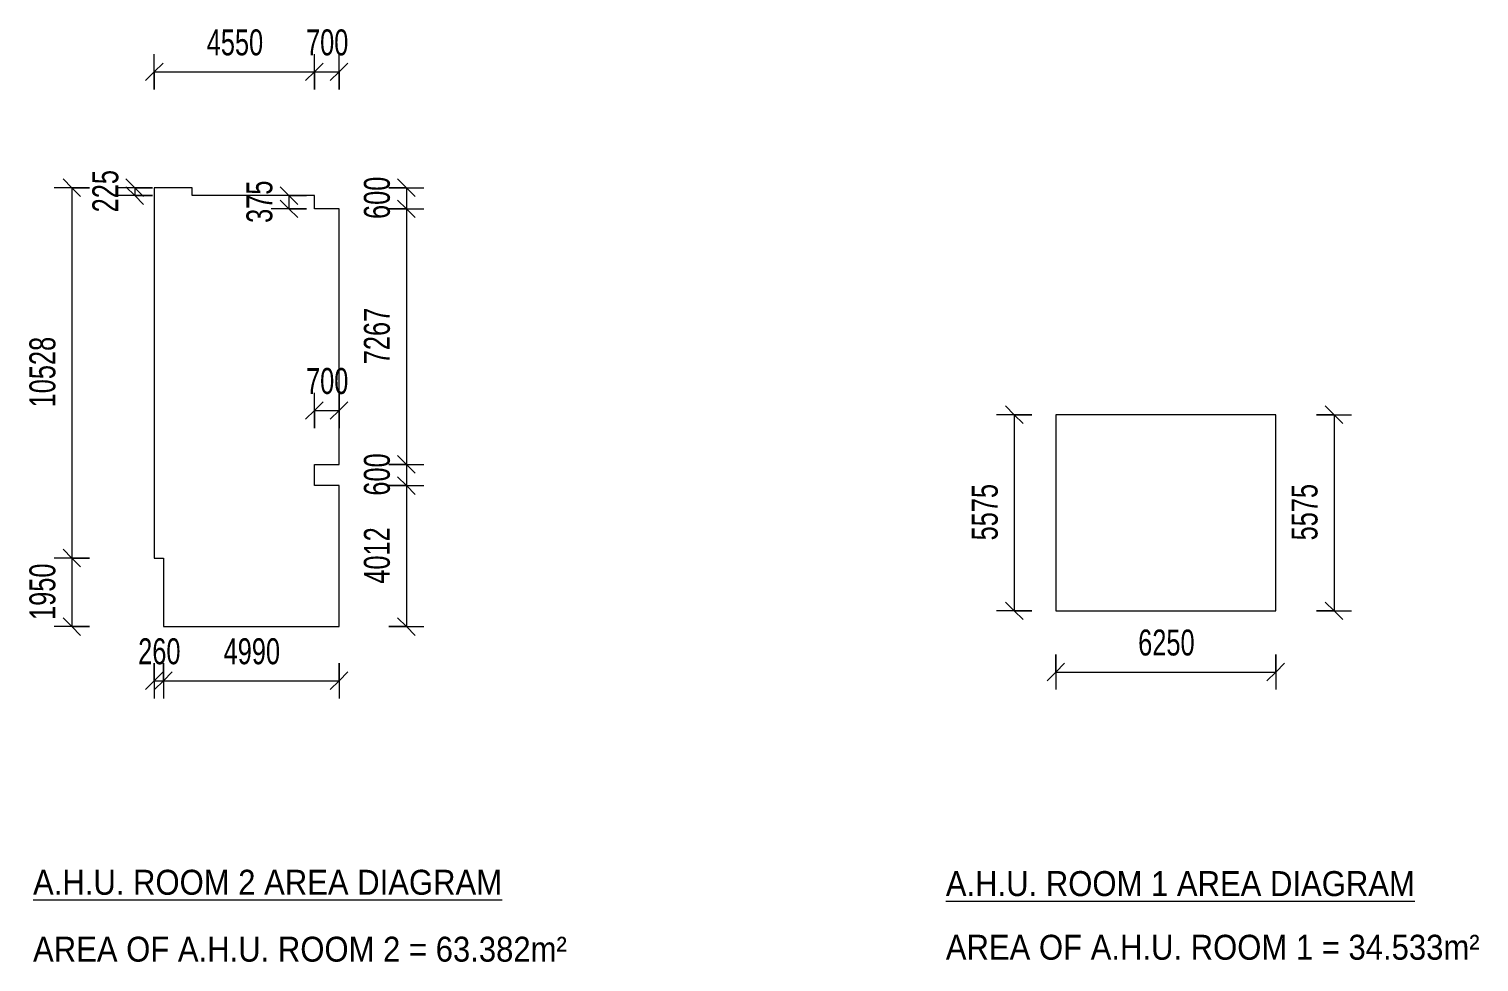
# Model space of a CAD drawing. Header units: millimetres. Extents: x -57519 to 497916, y -349472 to 446842.
# Drawn here: x 130008 to 171222, y 21203 to 47727 of the extents above; entities that cross this region are included whole.
import ezdxf

# ---------------------------------------------------------------- set-up
doc = ezdxf.new("R2010")
doc.units = ezdxf.units.MM
for name, color, linetype, lineweight in [('A-ANNO-DIMS', 211, 'Continuous', 5), ('A-ANNO-DIMS-500', 211, 'Continuous', 5), ('A-FLOR', 192, 'Continuous', 5), ('G-ANNO-TEXT', 231, 'Continuous', 5)]:
    doc.layers.add(name, color=color, linetype=linetype, lineweight=lineweight)
doc.styles.add('Arial', font='arial.ttf', dxfattribs={"width": 0.7, "height": 737.649701})
doc.styles.add('Swis721 BT_2', font='swiss.ttf', dxfattribs={"width": 0.89, "height": 709.553159})
doc.dimstyles.new('Linear_-_1_5mm_Arial', dxfattribs={"dimscale": 304.8, "dimtxt": 750, "dimasz": 1.64042, "dimexe": 1.64042, "dimexo": 0.0625, "dimgap": 0.82021, "dimtad": 1, "dimdec": 0, "dimzin": 0, "dimdsep": 46, "dimtxsty": 'Arial', "dimblk1": 'OBLIQUE', "dimblk2": 'OBLIQUE', "dimsah": 1, "dimcen": 0.09, "dimadec": 0, "dimazin": 0, "dimtfac": 1, "dimtdec": 4, "dimtix": 1, "dimtmove": 0, "dimatfit": 3, "dimfxl": 1.64042, "dimfxlon": 1, "dimtvp": 1, "dimtolj": 1, "dimtzin": 0, "dimarcsym": 2})

# ---------------------------------------------------------------- blocks, each defined once
blk = doc.blocks.new('DIMBLOCK15-2_F U_F_A_ Independant Rooms')
at = {"layer": 'A-ANNO-DIMS-500', "transparency": 16777216}
for p, q in [((131225, 43215), (130975, 43465)), ((131725, 43215), (130725, 43215)), ((131225, 43215), (131225, 32687)), ((131225, 43215), (131475, 42965)), ((131225, 43215), (131725, 43215)), ((131725, 32687), (130725, 32687)), ((131225, 32687), (130975, 32937)), ((131225, 32687), (131475, 32437)), ((131225, 32687), (131725, 32687))]:
    blk.add_line(p, q, dxfattribs=at)
at = {"layer": 'A-ANNO-DIMS-500', "color": 0, "transparency": 16777216, "insert": (130019, 36970), "char_height": 737.6, "width": 2353.85, "attachment_point": 1, "rotation": 90, "line_spacing_factor": 0.938532, "style": 'Arial'}
blk.add_mtext('10528', dxfattribs=at)
blk = doc.blocks.new('_Oblique')
at = {"color": 0, "linetype": 'ByBlock', "lineweight": -2}
blk.add_line((-0.5, -0.5), (0.5, 0.5), dxfattribs=at)
blk = doc.blocks.new('DIMBLOCK16-2_F U_F_A_ Independant Rooms')
at = {"layer": 'A-ANNO-DIMS-500', "transparency": 16777216}
for p, q in [((131725, 32687), (130725, 32687)), ((131225, 32687), (130975, 32937)), ((131225, 32687), (131225, 30737)), ((131225, 32687), (131475, 32437)), ((131225, 32687), (131725, 32687)), ((131225, 30737), (130975, 30987)), ((131725, 30737), (130725, 30737)), ((131225, 30737), (131475, 30487)), ((131225, 30737), (131725, 30737))]:
    blk.add_line(p, q, dxfattribs=at)
at = {"layer": 'A-ANNO-DIMS-500', "color": 0, "transparency": 16777216, "insert": (130019, 30927), "char_height": 737.6, "width": 1883.08, "attachment_point": 1, "rotation": 90, "line_spacing_factor": 0.938532, "style": 'Arial'}
blk.add_mtext('1950', dxfattribs=at)
blk = doc.blocks.new('DIMBLOCK17-2_F U_F_A_ Independant Rooms')
at = {"layer": 'A-ANNO-DIMS-500', "transparency": 16777216}
for p, q in [((133569, 46009), (133569, 47009)), ((138119, 46009), (138119, 47009)), ((133569, 46509), (133819, 46759)), ((138119, 46509), (138369, 46759)), ((133569, 46509), (133319, 46259)), ((133569, 46509), (138119, 46509)), ((133569, 46509), (133569, 46009)), ((138119, 46509), (137869, 46259)), ((138119, 46509), (138119, 46009))]:
    blk.add_line(p, q, dxfattribs=at)
at = {"layer": 'A-ANNO-DIMS-500', "color": 0, "transparency": 16777216, "insert": (135059, 47716), "char_height": 737.6, "width": 1883.08, "attachment_point": 1, "line_spacing_factor": 0.938532, "style": 'Arial'}
blk.add_mtext('4550', dxfattribs=at)
blk = doc.blocks.new('DIMBLOCK18-2_F U_F_A_ Independant Rooms')
at = {"layer": 'A-ANNO-DIMS-500', "transparency": 16777216}
for p, q in [((138119, 46009), (138119, 47009)), ((138819, 46009), (138819, 47009)), ((138119, 46509), (138369, 46759)), ((138819, 46509), (139069, 46759)), ((138119, 46509), (137869, 46259)), ((138119, 46509), (138819, 46509)), ((138119, 46509), (138119, 46009)), ((138819, 46509), (138569, 46259)), ((138819, 46509), (138819, 46009))]:
    blk.add_line(p, q, dxfattribs=at)
at = {"layer": 'A-ANNO-DIMS-500', "color": 0, "transparency": 16777216, "insert": (137881, 47716), "char_height": 737.6, "width": 1412.31, "attachment_point": 1, "line_spacing_factor": 0.938532, "style": 'Arial'}
blk.add_mtext('700', dxfattribs=at)
blk = doc.blocks.new('DIMBLOCK19-2_F U_F_A_ Independant Rooms')
at = {"layer": 'A-ANNO-DIMS-500', "transparency": 16777216}
for p, q in [((140733, 43215), (140483, 43465)), ((140233, 43215), (141233, 43215)), ((140733, 43215), (140233, 43215)), ((140733, 42615), (140483, 42865)), ((140733, 43215), (140733, 42615)), ((140733, 43215), (140983, 42965)), ((140233, 42615), (141233, 42615)), ((140733, 42615), (140233, 42615)), ((140733, 42615), (140983, 42365))]:
    blk.add_line(p, q, dxfattribs=at)
at = {"layer": 'A-ANNO-DIMS-500', "color": 0, "transparency": 16777216, "insert": (139526, 42326), "char_height": 737.6, "width": 1412.31, "attachment_point": 1, "rotation": 90, "line_spacing_factor": 0.938532, "style": 'Arial'}
blk.add_mtext('600', dxfattribs=at)
blk = doc.blocks.new('DIMBLOCK20-2_F U_F_A_ Independant Rooms')
at = {"layer": 'A-ANNO-DIMS-500', "transparency": 16777216}
for p, q in [((140733, 42615), (140483, 42865)), ((140233, 42615), (141233, 42615)), ((140733, 42615), (140233, 42615)), ((140733, 42615), (140733, 35348)), ((140733, 42615), (140983, 42365)), ((140733, 35348), (140483, 35598)), ((140233, 35348), (141233, 35348)), ((140733, 35348), (140233, 35348)), ((140733, 35348), (140983, 35098))]:
    blk.add_line(p, q, dxfattribs=at)
at = {"layer": 'A-ANNO-DIMS-500', "color": 0, "transparency": 16777216, "insert": (139526, 38197), "char_height": 737.6, "width": 1883.08, "attachment_point": 1, "rotation": 90, "line_spacing_factor": 0.938532, "style": 'Arial'}
blk.add_mtext('7267', dxfattribs=at)
blk = doc.blocks.new('DIMBLOCK21-2_F U_F_A_ Independant Rooms')
at = {"layer": 'A-ANNO-DIMS-500', "transparency": 16777216}
for p, q in [((140733, 35348), (140483, 35598)), ((140233, 35348), (141233, 35348)), ((140733, 35348), (140233, 35348)), ((140733, 35348), (140733, 34748)), ((140733, 35348), (140983, 35098)), ((140233, 34748), (141233, 34748)), ((140733, 34748), (140233, 34748)), ((140733, 34748), (140483, 34998)), ((140733, 34748), (140983, 34498))]:
    blk.add_line(p, q, dxfattribs=at)
at = {"layer": 'A-ANNO-DIMS-500', "color": 0, "transparency": 16777216, "insert": (139526, 34460), "char_height": 737.6, "width": 1412.31, "attachment_point": 1, "rotation": 90, "line_spacing_factor": 0.938532, "style": 'Arial'}
blk.add_mtext('600', dxfattribs=at)
blk = doc.blocks.new('DIMBLOCK22-2_F U_F_A_ Independant Rooms')
at = {"layer": 'A-ANNO-DIMS-500', "transparency": 16777216}
for p, q in [((140233, 34748), (141233, 34748)), ((140733, 34748), (140233, 34748)), ((140733, 34748), (140483, 34998)), ((140733, 34748), (140733, 30737)), ((140733, 34748), (140983, 34498)), ((140733, 30737), (140483, 30987)), ((140233, 30737), (141233, 30737)), ((140733, 30737), (140233, 30737)), ((140733, 30737), (140983, 30487))]:
    blk.add_line(p, q, dxfattribs=at)
at = {"layer": 'A-ANNO-DIMS-500', "color": 0, "transparency": 16777216, "insert": (139526, 31958), "char_height": 737.6, "width": 1883.08, "attachment_point": 1, "rotation": 90, "line_spacing_factor": 0.938532, "style": 'Arial'}
blk.add_mtext('4012', dxfattribs=at)
blk = doc.blocks.new('DIMBLOCK23-2_F U_F_A_ Independant Rooms')
at = {"layer": 'A-ANNO-DIMS-500', "transparency": 16777216}
for p, q in [((133569, 29698), (133569, 28698)), ((133569, 29198), (133569, 29698)), ((133829, 29698), (133829, 28698)), ((133829, 29198), (133829, 29698)), ((133569, 29198), (133819, 29448)), ((133829, 29198), (134079, 29448)), ((133569, 29198), (133319, 28948)), ((133569, 29198), (133829, 29198)), ((133829, 29198), (133579, 28948))]:
    blk.add_line(p, q, dxfattribs=at)
at = {"layer": 'A-ANNO-DIMS-500', "color": 0, "transparency": 16777216, "insert": (133111, 30405), "char_height": 737.6, "width": 1412.31, "attachment_point": 1, "line_spacing_factor": 0.938532, "style": 'Arial'}
blk.add_mtext('260', dxfattribs=at)
blk = doc.blocks.new('DIMBLOCK24-2_F U_F_A_ Independant Rooms')
at = {"layer": 'A-ANNO-DIMS-500', "transparency": 16777216}
for p, q in [((133829, 29698), (133829, 28698)), ((133829, 29198), (133829, 29698)), ((138819, 29698), (138819, 28698)), ((138819, 29198), (138819, 29698)), ((133829, 29198), (134079, 29448)), ((138819, 29198), (139069, 29448)), ((133829, 29198), (133579, 28948)), ((133829, 29198), (138819, 29198)), ((138819, 29198), (138569, 28948))]:
    blk.add_line(p, q, dxfattribs=at)
at = {"layer": 'A-ANNO-DIMS-500', "color": 0, "transparency": 16777216, "insert": (135539, 30405), "char_height": 737.6, "width": 1883.08, "attachment_point": 1, "line_spacing_factor": 0.938532, "style": 'Arial'}
blk.add_mtext('4990', dxfattribs=at)
blk = doc.blocks.new('DIMBLOCK25-2_F U_F_A_ Independant Rooms')
at = {"layer": 'A-ANNO-DIMS-500', "transparency": 16777216}
for p, q in [((138119, 36382), (138119, 37382)), ((138119, 36882), (138369, 37132)), ((138819, 37382), (138819, 36382)), ((138819, 36882), (138819, 37382)), ((138819, 36882), (139069, 37132)), ((138119, 36882), (137869, 36632)), ((138119, 36882), (138819, 36882)), ((138119, 36882), (138119, 36382)), ((138819, 36882), (138569, 36632))]:
    blk.add_line(p, q, dxfattribs=at)
at = {"layer": 'A-ANNO-DIMS-500', "color": 0, "transparency": 16777216, "insert": (137881, 38089), "char_height": 737.6, "width": 1412.31, "attachment_point": 1, "line_spacing_factor": 0.938532, "style": 'Arial'}
blk.add_mtext('700', dxfattribs=at)
blk = doc.blocks.new('DIMBLOCK84-2_F U_F_A_ Independant Rooms')
at = {"layer": 'A-ANNO-DIMS-500', "transparency": 16777216}
for p, q in [((137894, 42990), (136894, 42990)), ((137394, 42990), (137144, 43240)), ((137394, 42615), (137144, 42865)), ((137394, 42990), (137394, 42615)), ((137394, 42990), (137644, 42740)), ((137394, 42990), (137894, 42990)), ((137894, 42615), (136894, 42615)), ((137394, 42615), (137644, 42365)), ((137394, 42615), (137894, 42615))]:
    blk.add_line(p, q, dxfattribs=at)
at = {"layer": 'A-ANNO-DIMS-500', "color": 0, "transparency": 16777216, "insert": (136187, 42214), "char_height": 737.6, "width": 1412.31, "attachment_point": 1, "rotation": 90, "line_spacing_factor": 0.938532, "style": 'Arial'}
blk.add_mtext('375', dxfattribs=at)
blk = doc.blocks.new('DIMBLOCK85-2_F U_F_A_ Independant Rooms')
at = {"layer": 'A-ANNO-DIMS-500', "transparency": 16777216}
for p, q in [((133014, 43215), (132764, 43465)), ((133514, 43215), (132514, 43215)), ((133514, 42990), (132514, 42990)), ((133014, 42990), (132764, 43240)), ((133014, 43215), (133014, 42990)), ((133014, 43215), (133264, 42965)), ((133014, 43215), (133514, 43215)), ((133014, 42990), (133264, 42740)), ((133014, 42990), (133514, 42990))]:
    blk.add_line(p, q, dxfattribs=at)
at = {"layer": 'A-ANNO-DIMS-500', "color": 0, "transparency": 16777216, "insert": (131807, 42514), "char_height": 737.6, "width": 1412.31, "attachment_point": 1, "rotation": 90, "line_spacing_factor": 0.938532, "style": 'Arial'}
blk.add_mtext('225', dxfattribs=at)
blk = doc.blocks.new('DIMBLOCK86-2_F U_F_A_ Independant Rooms')
at = {"layer": 'A-ANNO-DIMS-500', "transparency": 16777216}
for p, q in [((166601, 36762), (167601, 36762)), ((167101, 36762), (166601, 36762)), ((167101, 36762), (166851, 37012)), ((167101, 36762), (167101, 31187)), ((167101, 36762), (167351, 36512)), ((167101, 31187), (166851, 31437)), ((166601, 31187), (167601, 31187)), ((167101, 31187), (166601, 31187)), ((167101, 31187), (167351, 30937))]:
    blk.add_line(p, q, dxfattribs=at)
at = {"layer": 'A-ANNO-DIMS-500', "color": 0, "transparency": 16777216, "insert": (165894, 33189), "char_height": 737.6, "width": 1883.08, "attachment_point": 1, "rotation": 90, "line_spacing_factor": 0.938532, "style": 'Arial'}
blk.add_mtext('5575', dxfattribs=at)
blk = doc.blocks.new('DIMBLOCK87-2_F U_F_A_ Independant Rooms')
at = {"layer": 'A-ANNO-DIMS-500', "transparency": 16777216}
for p, q in [((159194, 29947), (159194, 28947)), ((159194, 29447), (159194, 29947)), ((159194, 29447), (159444, 29697)), ((165444, 29947), (165444, 28947)), ((165444, 29447), (165444, 29947)), ((165444, 29447), (165694, 29697)), ((159194, 29447), (158944, 29197)), ((159194, 29447), (165444, 29447)), ((165444, 29447), (165194, 29197))]:
    blk.add_line(p, q, dxfattribs=at)
at = {"layer": 'A-ANNO-DIMS-500', "color": 0, "transparency": 16777216, "insert": (161534, 30654), "char_height": 737.6, "width": 1883.08, "attachment_point": 1, "line_spacing_factor": 0.938532, "style": 'Arial'}
blk.add_mtext('6250', dxfattribs=at)
blk = doc.blocks.new('DIMBLOCK88-2_F U_F_A_ Independant Rooms')
at = {"layer": 'A-ANNO-DIMS-500', "transparency": 16777216}
for p, q in [((158511, 36762), (157511, 36762)), ((158011, 36762), (157761, 37012)), ((158011, 36762), (158011, 31187)), ((158011, 36762), (158261, 36512)), ((158011, 36762), (158511, 36762)), ((158011, 31187), (157761, 31437)), ((158511, 31187), (157511, 31187)), ((158011, 31187), (158261, 30937)), ((158011, 31187), (158511, 31187))]:
    blk.add_line(p, q, dxfattribs=at)
at = {"layer": 'A-ANNO-DIMS-500', "color": 0, "transparency": 16777216, "insert": (156804, 33189), "char_height": 737.6, "width": 1883.08, "attachment_point": 1, "rotation": 90, "line_spacing_factor": 0.938532, "style": 'Arial'}
blk.add_mtext('5575', dxfattribs=at)

msp = doc.modelspace()

# ---------------------------------------------------------------- linework, layer by layer
at = {"layer": 'A-FLOR', "lineweight": 13}
for p, q in [((134644, 43214.8), (133569, 43214.8)), ((133569, 43214.8), (133569, 32686.5)), ((134644, 42989.8), (134644, 43214.8)), ((138119, 42989.8), (134644, 42989.8)), ((138119, 42614.8), (138119, 42989.8)), ((138819, 42614.8), (138119, 42614.8)), ((138819, 35348.2), (138819, 42614.8)), ((165443.7, 36761.5), (159193.7, 36761.5)), ((159193.7, 36761.5), (159193.7, 31186.5)), ((165443.7, 31186.5), (165443.7, 36761.5)), ((138119, 34748.2), (138119, 35348.2)), ((138119, 35348.2), (138819, 35348.2)), ((138819, 34748.2), (138119, 34748.2)), ((138819, 30736.5), (138819, 34748.2)), ((133569, 32686.5), (133829, 32686.5)), ((133829, 32686.5), (133829, 30736.5)), ((159193.7, 31186.5), (165443.7, 31186.5)), ((133829, 30736.5), (138819, 30736.5))]:
    msp.add_line(p, q, dxfattribs=at)

# ---------------------------------------------------------------- texts
at = {"layer": 'G-ANNO-TEXT', "color": 7, "char_height": 709.553, "attachment_point": 1, "line_spacing_factor": 1.00667, "style": 'Swis721 BT_2'}
for s, insert, width in [('\\LA.H.U. ROOM 2 AREA DIAGRAM', (130122.3, 23824.6), 15345), ('\\LA.H.U. ROOM 1 AREA DIAGRAM', (156066.9, 23787.4), 15345), ('AREA OF A.H.U. ROOM 2 = 63.382m²', (130122.3, 21922.2), 17955), ('AREA OF A.H.U. ROOM 1 = 34.533m²', (156066.9, 21976.8), 17955)]:
    msp.add_mtext(s, dxfattribs=dict(at, insert=insert, width=width))

# ---------------------------------------------------------------- dimensions: what is measured, and where the dimension line sits
at = {"layer": 'A-ANNO-DIMS'}
for base, p1, p2, override, picture, middle in [((138119, 46509.4), (133569, 46009.4), (138119, 46009.4), {"dimpost": '<>', "dimfxl": 4549.999999}, 'DIMBLOCK17-2_F U_F_A_ Independant Rooms', (135844, 47136)), ((138819, 46509.4), (138119, 46009.4), (138819, 46009.4), {"dimpost": '<>', "dimfxl": 700}, 'DIMBLOCK18-2_F U_F_A_ Independant Rooms', (138469, 47136)), ((138819, 36882), (138119, 36382), (138819, 37382), {"dimpost": '<>', "dimfxl": 1220.655562}, 'DIMBLOCK25-2_F U_F_A_ Independant Rooms', (138469, 37508.6)), ((165443.7, 29446.7), (159193.7, 29946.7), (165443.7, 29946.7), {"dimpost": '<>', "dimfxl": 6250}, 'DIMBLOCK87-2_F U_F_A_ Independant Rooms', (162318.7, 30073.4)), ((133829, 29197.7), (133569, 29697.7), (133829, 29697.7), {"dimpost": '<>', "dimfxl": 259.999999}, 'DIMBLOCK23-2_F U_F_A_ Independant Rooms', (133699, 29824.4)), ((138819, 29197.7), (133829, 29697.7), (138819, 29697.7), {"dimpost": '<>', "dimfxl": 4990}, 'DIMBLOCK24-2_F U_F_A_ Independant Rooms', (136324, 29824.4))]:
    dim = msp.add_linear_dim(base=base, p1=p1, p2=p2, dimstyle='Linear_-_1_5mm_Arial', override=override, dxfattribs=at)
    dim.commit()
    dim.dimension.update_dxf_attribs({"geometry": picture, "text_midpoint": middle})
for base, p1, p2, override, picture, middle in [((133013.5, 42989.8), (133513.5, 43214.8), (133513.5, 42989.8), {"dimpost": '<>', "dimfxl": 225.000021}, 'DIMBLOCK85-2_F U_F_A_ Independant Rooms', (132386.9, 43102.3)), ((140732.7, 42614.8), (140232.7, 43214.8), (140232.7, 42614.8), {"dimpost": '<>', "dimfxl": 600.000021}, 'DIMBLOCK19-2_F U_F_A_ Independant Rooms', (140106, 42914.8)), ((131225.4, 32686.5), (131725.4, 43214.8), (131725.4, 32686.5), {"dimpost": '<>', "dimfxl": 10528.333354}, 'DIMBLOCK15-2_F U_F_A_ Independant Rooms', (130598.8, 37950.7)), ((137394.2, 42614.8), (137894.2, 42989.8), (137894.2, 42614.8), {"dimpost": '<>', "dimfxl": 375}, 'DIMBLOCK84-2_F U_F_A_ Independant Rooms', (136767.3, 42802.3)), ((140732.7, 35348.2), (140232.7, 42614.8), (140232.7, 35348.2), {"dimpost": '<>', "dimfxl": 7266.666667}, 'DIMBLOCK20-2_F U_F_A_ Independant Rooms', (140106, 38981.5)), ((158011.1, 31186.5), (158511.1, 36761.5), (158511.1, 31186.5), {"dimpost": '<>', "dimfxl": 5575}, 'DIMBLOCK88-2_F U_F_A_ Independant Rooms', (157386, 33974)), ((167100.9, 31186.5), (166600.9, 36761.5), (166600.9, 31186.5), {"dimpost": '<>', "dimfxl": 5575}, 'DIMBLOCK86-2_F U_F_A_ Independant Rooms', (166475.8, 33974)), ((140732.7, 34748.2), (140232.7, 35348.2), (140232.7, 34748.2), {"dimpost": '<>', "dimfxl": 600}, 'DIMBLOCK21-2_F U_F_A_ Independant Rooms', (140106, 35048.2)), ((140732.7, 30736.5), (140232.7, 34748.2), (140232.7, 30736.5), {"dimpost": '<>', "dimfxl": 4011.666667}, 'DIMBLOCK22-2_F U_F_A_ Independant Rooms', (140106, 32742.3)), ((131225.4, 30736.5), (131725.4, 32686.5), (131725.4, 30736.5), {"dimpost": '<>', "dimfxl": 1950}, 'DIMBLOCK16-2_F U_F_A_ Independant Rooms', (130598.8, 31711.5))]:
    dim = msp.add_linear_dim(base=base, p1=p1, p2=p2, angle=90, dimstyle='Linear_-_1_5mm_Arial', override=override, dxfattribs=at)
    dim.commit()
    dim.dimension.update_dxf_attribs({"geometry": picture, "text_midpoint": middle})

doc.saveas('drawing.dxf')
